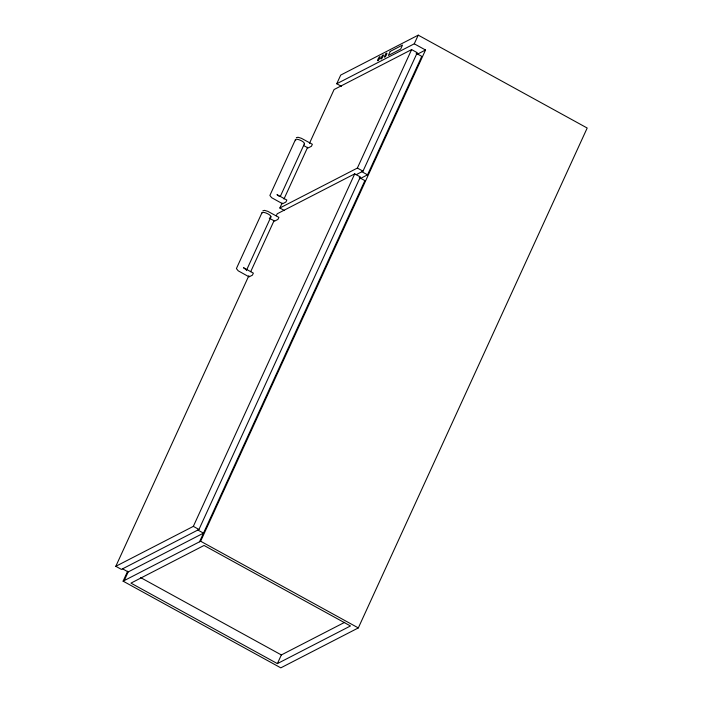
<?xml version="1.0" encoding="UTF-8"?>
<svg xmlns="http://www.w3.org/2000/svg" width="703" height="703" viewBox="0 0 703 703"><rect width="100%" height="100%" fill="white"/><g stroke="black" fill="none" stroke-linecap="round" stroke-linejoin="round"><path stroke-width="1.05" d="M261.938 212.807L236.401 268.572L238.212 270.822L249.108 276.868L252.43 275.154L253.352 273.133L243.502 267.711L245.997 269.609M295.409 139.704L269.873 195.469L271.683 197.71L282.58 203.765L285.901 202.051L286.824 200.03L276.973 194.608L279.469 196.506M246.349 270.593L270.954 216.849M280.277 196.489L304.425 143.746M276.297 215.777L277.21 213.782L354.725 173.852L360.358 176.945L198.958 529.464L121.443 569.404L115.81 566.302L248.862 275.699M250.69 271.701L274.012 220.768M284.548 210.584L279.856 208L282.131 203.026M283.959 199.046L307.659 147.27M309.487 143.289L334.092 89.527L411.615 49.597L417.248 52.69L363.003 171.163L356.105 174.722M341.438 86.328L336.746 83.754L340.709 75.08L418.232 35.15L587.19 128.025L358.319 627.92L280.805 667.85L123.104 581.161L127.682 571.179M124.211 580.599L128.183 571.926L203.483 533.138L197.851 530.036M115.81 566.302L193.334 526.371L354.725 173.852M279.856 208L357.37 168.07L411.615 49.597M336.746 83.754L414.26 43.814L418.232 35.15M199.52 541.802L364.883 180.609L359.251 177.516M359.804 178.808L367.528 174.827L421.774 56.363L416.141 53.261M123.104 581.161L200.627 541.231L425.526 50.01L414.26 43.814M277.386 663.614L350.472 625.96L204.046 545.466L130.951 583.121L277.386 663.614L281.358 654.941L344.698 622.313M296.332 137.674L298.01 137.261L301.35 138.271L312.36 144.264L311.429 146.286L308.107 147.99L303.634 145.53M262.86 210.786L264.548 210.364L267.887 211.375L278.889 217.368L277.966 219.389L274.645 221.102L269.267 218.141M416.8 54.5L425.526 50.01M357.37 168.07L363.003 171.163M361.896 171.734L367.528 174.827M193.334 526.371L198.958 529.464M200.627 541.231L358.319 627.92M140.662 577.611L281.358 654.941M122.55 568.832L128.183 571.926M385.789 53.999A2.355 0.527 -61.2 0 0 384.479 56.864A2.355 0.527 -61.2 0 0 385.596 56.293A2.355 0.527 -61.2 0 0 386.914 53.419A2.294 0.51 -61.2 0 0 385.824 53.982M377.678 60.3A2.294 0.51 -61.2 0 1 378.97 57.497A2.294 0.51 -61.2 0 1 380.051 56.943A2.294 0.51 -61.2 0 1 378.776 59.729M378.741 59.817A2.294 0.51 -61.2 0 1 377.643 60.379M381 58.586A2.294 0.51 -61.2 0 1 382.291 55.774A2.294 0.51 -61.2 0 1 383.372 55.238A2.355 0.527 -61.2 0 1 382.045 58.129A2.355 0.527 -61.2 0 1 380.938 58.683M261.955 213.246A4.947 1.511 24.6 0 1 267.544 213.677A4.947 1.511 24.6 0 1 270.093 217.289M295.752 140.688A4.947 1.511 24.6 0 1 299.838 140.038A4.947 1.511 24.6 0 1 304.135 144.045M390.218 51.407L388.364 55.449L400.657 49.113L402.511 45.071L390.218 51.407"/></g></svg>
